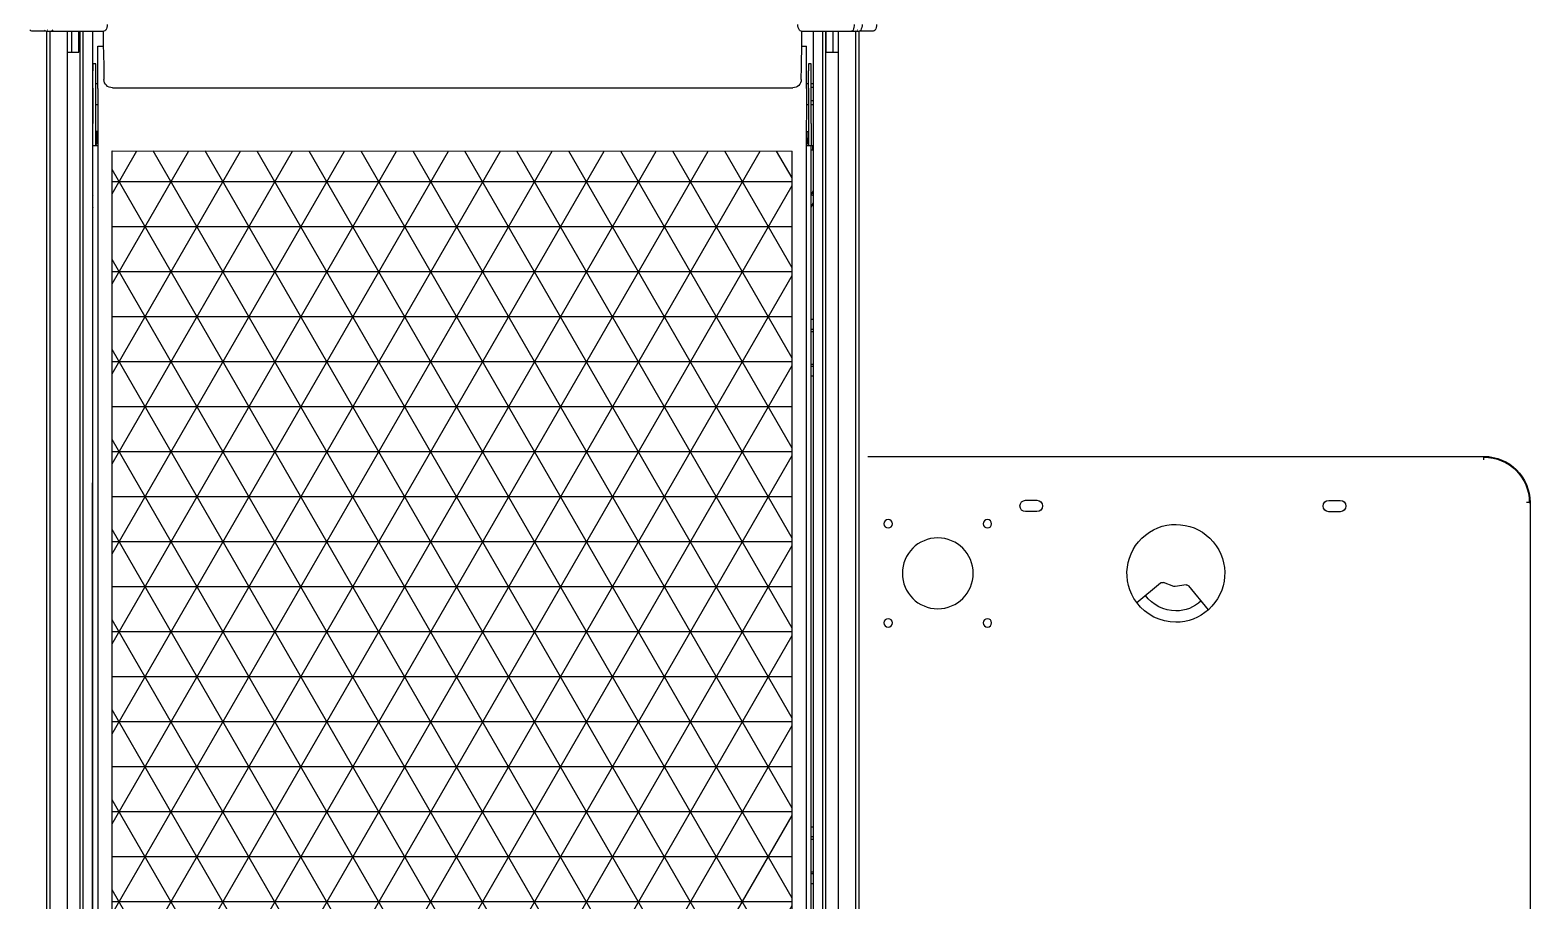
# Model space of a CAD drawing. Header units: millimetres. Extents: x 2698011 to 2856548, y 1019778 to 1210064.
# Drawn here: x 2780770 to 2781829, y 1123350 to 1123964 of the extents above; entities that cross this region are included whole.
import ezdxf

# ---------------------------------------------------------------- set-up
doc = ezdxf.new("R2010")
doc.units = ezdxf.units.MM
for name, color, linetype in [('00E18087', 9, 'Continuous'), ('Bloques borde', 9, 'Continuous'), ('Y_ CAJAS', 9, 'Continuous')]:
    doc.layers.add(name, color=color, linetype=linetype)

# ---------------------------------------------------------------- blocks, each defined once
blk = doc.blocks.new('SE42')
at = {"layer": '00E18087', "color": 7, "linetype": 'Continuous'}
for start, end in [(0, 53.1508), (318.167, 0)]:
    blk.add_arc((-635.5, -282.4), 34.5, start, end, dxfattribs=at)
blk = doc.blocks.new('SE43')
at = {"layer": '00E18087', "color": 7, "linetype": 'Continuous'}
for start, end in [(0, 53.9037), (317.414, 0)]:
    blk.add_arc((-635.5, -282.4), 26.5, start, end, dxfattribs=at)
blk = doc.blocks.new('CO ALURA_  2500 tras 1120 CE ESQ - Inc')
h = blk.add_hatch()
h.set_pattern_fill('NET3', color=256, scale=0.01)
h.set_pattern_definition([(0, (-248.992887, 105.614643), (0, 0.03175), []), (60, (-248.992887, 105.614643), (-0.0274963066, 0.015875), []), (120, (-248.992887, 105.614643), (-0.0274963066, -0.015875), [])])
h.paths.add_polyline_path([(0.4862, 1.1522), (0.0062, 1.1522), (0.0062, 0.0846), (0.4862, 0.0846)])
at = {"layer": 'Bloques borde', "linetype": 'Continuous'}
for p, q in [((-0.0398, 1.685), (-0.0398, 0)), ((-0.0398, 1.685), (-0.0398, 0)), ((-0.0375, 1.685), (-0.0375, 0)), ((-0.0375, 1.685), (-0.0375, 0)), ((-0.0253, 1.685), (-0.0253, 0)), ((-0.0253, 1.685), (-0.0253, 0)), ((-0.0163, 1.685), (-0.0163, 0)), ((-0.0163, 1.685), (-0.0163, 0)), ((-0.0143, 1.685), (-0.0143, 0)), ((-0.0143, 1.685), (-0.0143, 0)), ((-0.0075, 1.685), (-0.0075, 0)), ((-0.0075, 1.685), (-0.0075, 0)), ((0.501, 0), (0.501, 1.185)), ((0.501, 0), (0.501, 1.185)), ((0.5077, 0), (0.5077, 1.185)), ((0.5077, 0), (0.5077, 1.185)), ((0.5098, 0), (0.5098, 1.185)), ((0.5098, 0), (0.5098, 1.185)), ((0.5187, 0), (0.5187, 1.185)), ((0.5187, 0), (0.5187, 1.185)), ((0.531, 0), (0.531, 1.185)), ((0.531, 0), (0.531, 1.185)), ((0.5333, 0), (0.5333, 1.185)), ((0.5333, 0), (0.5333, 1.185)), ((0.0062, 1.1522), (0.0062, 0.0846)), ((0.4862, 1.1522), (0.4862, 0.0846)), ((-0.0038, 0.0846), (-0.0038, 1.1195)), ((-0.0038, 0.0846), (-0.0038, 1.1195)), ((0.4962, 0.0846), (0.4962, 1.1195)), ((0.4962, 0.0846), (0.4962, 1.1195)), ((1.007, 0.3325), (1.007, 0.8675)), ((1.007, 0.3325), (1.007, 0.8675)), ((1.007, 0.3325), (1.007, 0.8675)), ((1.007, 0.3325), (1.007, 0.8675)), ((1.007, 0.3325), (1.007, 0.8675)), ((1.007, 0.3325), (1.007, 0.8675)), ((-0.0073, 0.716), (-0.0073, 0.081)), ((-0.0073, 0.716), (-0.0073, 0.081)), ((0.4997, 0.716), (0.4997, 0.081)), ((0.4997, 0.716), (0.4997, 0.081)), ((-0.0075, 0.6005), (-0.0073, 0.6005)), ((-0.0075, 0.6005), (-0.0073, 0.6005)), ((-0.0075, 0.5935), (-0.0073, 0.5935)), ((-0.0075, 0.5935), (-0.0073, 0.5935)), ((0.501, 0.6015), (0.4997, 0.6015)), ((0.501, 0.6015), (0.4997, 0.6015)), ((0.501, 0.5945), (0.4997, 0.5945)), ((0.501, 0.5945), (0.4997, 0.5945)), ((0.4997, 0.593), (0.501, 0.593)), ((0.4997, 0.593), (0.501, 0.593)), ((-0.0073, 0.592), (-0.0075, 0.592)), ((-0.0073, 0.592), (-0.0075, 0.592)), ((-0.0073, 0.569), (-0.0075, 0.569)), ((-0.0073, 0.569), (-0.0075, 0.569)), ((-0.0075, 0.5675), (-0.0073, 0.5675)), ((-0.0075, 0.5675), (-0.0073, 0.5675)), ((0.4997, 0.57), (0.501, 0.57)), ((0.4997, 0.57), (0.501, 0.57)), ((0.501, 0.5685), (0.4997, 0.5685)), ((0.501, 0.5685), (0.4997, 0.5685)), ((0.501, 0.5615), (0.4997, 0.5615)), ((0.501, 0.5615), (0.4997, 0.5615)), ((-0.0075, 0.5605), (-0.0073, 0.5605)), ((-0.0075, 0.5605), (-0.0073, 0.5605)), ((0.7462, 0.3894), (0.7294, 0.4032)), ((0.7462, 0.3894), (0.7294, 0.4032)), ((0.7462, 0.3894), (0.7294, 0.4032)), ((0.78, 0.4082), (0.7662, 0.3913)), ((0.78, 0.4082), (0.7662, 0.3913)), ((0.78, 0.4082), (0.7662, 0.3913)), ((0.7555, 0.3918), (0.7482, 0.389)), ((0.7555, 0.3918), (0.7482, 0.389)), ((0.7555, 0.3918), (0.7482, 0.389)), ((0.7643, 0.3906), (0.7566, 0.3919)), ((0.7643, 0.3906), (0.7566, 0.3919)), ((0.7643, 0.3906), (0.7566, 0.3919)), ((0.659, 0.339), (0.651, 0.339)), ((0.659, 0.339), (0.651, 0.339)), ((0.659, 0.339), (0.651, 0.339)), ((0.873, 0.339), (0.865, 0.339)), ((0.873, 0.339), (0.865, 0.339)), ((0.873, 0.339), (0.865, 0.339)), ((0.651, 0.331), (0.659, 0.331)), ((0.651, 0.331), (0.659, 0.331)), ((0.651, 0.331), (0.659, 0.331)), ((0.865, 0.331), (0.873, 0.331)), ((0.865, 0.331), (0.873, 0.331)), ((0.865, 0.331), (0.873, 0.331)), ((1.0065, 0.3325), (1.0045, 0.3325)), ((1.0065, 0.3325), (1.0045, 0.3325)), ((1.0065, 0.3325), (1.0045, 0.3325)), ((1.0065, 0.3325), (1.0045, 0.3325)), ((1.0065, 0.3325), (1.0045, 0.3325)), ((1.0065, 0.3325), (1.0045, 0.3325)), ((1.0065, 0.3325), (1.007, 0.3325)), ((1.007, 0.3325), (1.0065, 0.3325)), ((1.0065, 0.3325), (1.007, 0.3325)), ((1.007, 0.3325), (1.0065, 0.3325)), ((1.0065, 0.3325), (1.007, 0.3325)), ((1.007, 0.3325), (1.0065, 0.3325)), ((1.0065, 0.3325), (1.007, 0.3325)), ((1.007, 0.3325), (1.0065, 0.3325)), ((1.0065, 0.3325), (1.007, 0.3325)), ((1.007, 0.3325), (1.0065, 0.3325)), ((1.0065, 0.3325), (1.007, 0.3325)), ((1.007, 0.3325), (1.0065, 0.3325)), ((0.5395, 0.3), (0.9745, 0.3)), ((0.5395, 0.3), (0.9745, 0.3)), ((0.5395, 0.3), (0.9745, 0.3)), ((0.5395, 0.3), (0.9745, 0.3)), ((0.5395, 0.3), (0.9745, 0.3)), ((0.5395, 0.3), (0.9745, 0.3)), ((0.9745, 0.3025), (0.9745, 0.3005)), ((0.9745, 0.3025), (0.9745, 0.3005)), ((0.9745, 0.3025), (0.9745, 0.3005)), ((0.9745, 0.3025), (0.9745, 0.3005)), ((0.9745, 0.3025), (0.9745, 0.3005)), ((0.9745, 0.3025), (0.9745, 0.3005)), ((0.9745, 0.3), (0.9745, 0.3005)), ((0.9745, 0.3), (0.9745, 0.3005)), ((0.9745, 0.3), (0.9745, 0.3005)), ((0.9745, 0.3), (0.9745, 0.3005)), ((0.9745, 0.3), (0.9745, 0.3005)), ((0.9745, 0.3), (0.9745, 0.3005)), ((0.9745, 0.3), (0.9745, 0.3005)), ((0.9745, 0.3), (0.9745, 0.3005)), ((0.9745, 0.3), (0.9745, 0.3005)), ((0.9745, 0.3), (0.9745, 0.3005)), ((0.9745, 0.3), (0.9745, 0.3005)), ((0.9745, 0.3), (0.9745, 0.3005)), ((-0.0075, 0.2425), (-0.0073, 0.2425)), ((-0.0075, 0.2425), (-0.0073, 0.2425)), ((-0.0075, 0.2355), (-0.0073, 0.2355)), ((-0.0075, 0.2355), (-0.0073, 0.2355)), ((-0.0073, 0.234), (-0.0075, 0.234)), ((-0.0073, 0.234), (-0.0075, 0.234)), ((0.501, 0.2435), (0.4997, 0.2435)), ((0.501, 0.2435), (0.4997, 0.2435)), ((0.501, 0.2365), (0.4997, 0.2365)), ((0.501, 0.2365), (0.4997, 0.2365)), ((0.4997, 0.235), (0.501, 0.235)), ((0.4997, 0.235), (0.501, 0.235)), ((0.4997, 0.212), (0.501, 0.212)), ((0.4997, 0.212), (0.501, 0.212)), ((-0.0073, 0.211), (-0.0075, 0.211)), ((-0.0073, 0.211), (-0.0075, 0.211)), ((-0.0075, 0.2095), (-0.0073, 0.2095)), ((-0.0075, 0.2095), (-0.0073, 0.2095)), ((-0.0075, 0.2025), (-0.0073, 0.2025)), ((-0.0075, 0.2025), (-0.0073, 0.2025)), ((0.501, 0.2105), (0.4997, 0.2105)), ((0.501, 0.2105), (0.4997, 0.2105)), ((0.501, 0.2035), (0.4997, 0.2035)), ((0.501, 0.2035), (0.4997, 0.2035)), ((-0.0075, 0.124), (-0.0073, 0.1246)), ((-0.0075, 0.124), (-0.0073, 0.1246)), ((0.4997, 0.1245), (0.501, 0.1211)), ((0.4997, 0.1245), (0.501, 0.1211)), ((-0.0075, 0.1156), (-0.0073, 0.1161)), ((-0.0075, 0.1156), (-0.0073, 0.1161)), ((0.4997, 0.1161), (0.4999, 0.1156)), ((0.4997, 0.1161), (0.4999, 0.1156)), ((0.4999, 0.1156), (0.501, 0.116)), ((0.4999, 0.1156), (0.501, 0.116)), ((0.4999, 0.1156), (0.501, 0.1127)), ((0.4999, 0.1156), (0.501, 0.1127)), ((-0.0073, 0.0839), (-0.0075, 0.0839)), ((-0.0073, 0.0839), (-0.0075, 0.0839)), ((-0.0073, 0.0809), (-0.0075, 0.0809)), ((-0.0073, 0.0809), (-0.0075, 0.0809)), ((-0.0043, 0.081), (-0.0073, 0.081)), ((-0.0073, 0.081), (-0.0073, 0.0653)), ((-0.0043, 0.081), (-0.0073, 0.081)), ((-0.0073, 0.081), (-0.0073, 0.0653)), ((-0.0053, 0.081), (-0.0053, 0.0653)), ((-0.0053, 0.081), (-0.0053, 0.0653)), ((-0.0049, 0.0709), (-0.0048, 0.0794)), ((-0.0049, 0.0709), (-0.0048, 0.0794)), ((-0.0038, 0.081), (-0.0043, 0.081)), ((-0.0038, 0.081), (-0.0043, 0.081)), ((-0.0038, 0.0405), (-0.0038, 0.0846)), ((-0.0038, 0.0405), (-0.0038, 0.0846)), ((0.0062, 0.0846), (0.4862, 0.0846)), ((0.4962, 0.0405), (0.4962, 0.0846)), ((0.4962, 0.0405), (0.4962, 0.0846)), ((0.4967, 0.081), (0.4962, 0.081)), ((0.4967, 0.081), (0.4962, 0.081)), ((0.4997, 0.081), (0.4967, 0.081)), ((0.4997, 0.081), (0.4967, 0.081)), ((0.4973, 0.0793), (0.4974, 0.0708)), ((0.4973, 0.0793), (0.4974, 0.0708)), ((0.4977, 0.0653), (0.4977, 0.081)), ((0.4977, 0.0653), (0.4977, 0.081)), ((0.5007, 0.0839), (0.4997, 0.0839)), ((0.5007, 0.0839), (0.4997, 0.0839)), ((0.4997, 0.0653), (0.4997, 0.081)), ((0.4997, 0.0653), (0.4997, 0.081)), ((0.5007, 0.0809), (0.4997, 0.0809)), ((0.5007, 0.0809), (0.4997, 0.0809)), ((0.501, 0.0839), (0.5007, 0.0839)), ((0.5007, 0.0839), (0.5007, 0.0809)), ((0.501, 0.0839), (0.5007, 0.0839)), ((0.5007, 0.0839), (0.5007, 0.0809)), ((0.501, 0.0809), (0.5007, 0.0809)), ((0.501, 0.0809), (0.5007, 0.0809)), ((-0.0073, 0.0403), (-0.0073, 0.0653)), ((-0.0073, 0.0403), (-0.0073, 0.0653)), ((-0.0053, 0.0653), (-0.0053, 0.0403)), ((-0.0053, 0.0653), (-0.0053, 0.0403)), ((-0.0038, 0.0709), (-0.0049, 0.0709)), ((-0.0038, 0.0709), (-0.0049, 0.0709)), ((0.4962, 0.0708), (0.4974, 0.0708)), ((0.4962, 0.0708), (0.4974, 0.0708)), ((0.4977, 0.0403), (0.4977, 0.0653)), ((0.4977, 0.0403), (0.4977, 0.0653)), ((0.4997, 0.0653), (0.4997, 0.0403)), ((0.4997, 0.0653), (0.4997, 0.0403)), ((-0.0073, 0.052), (-0.0075, 0.052)), ((-0.0073, 0.052), (-0.0075, 0.052)), ((-0.0073, 0.0491), (-0.0075, 0.0491)), ((-0.0073, 0.0491), (-0.0075, 0.0491)), ((-0.0038, 0.052), (-0.0053, 0.052)), ((-0.0038, 0.052), (-0.0053, 0.052)), ((0.4977, 0.052), (0.4962, 0.052)), ((0.4977, 0.052), (0.4962, 0.052)), ((0.501, 0.052), (0.4997, 0.052)), ((0.501, 0.052), (0.4997, 0.052)), ((0.501, 0.0491), (0.4997, 0.0491)), ((0.501, 0.0491), (0.4997, 0.0491)), ((-0.0073, 0.0398), (-0.0075, 0.0398)), ((-0.0073, 0.0398), (-0.0075, 0.0398)), ((-0.0075, 0.037), (-0.0073, 0.037)), ((-0.0075, 0.037), (-0.0073, 0.037)), ((-0.0073, 0.0403), (-0.0073, 0.028)), ((-0.0073, 0.0403), (-0.0073, 0.028)), ((-0.0053, 0.0403), (-0.0053, 0.028)), ((-0.0053, 0.0403), (-0.0053, 0.028)), ((-0.0053, 0.037), (-0.0038, 0.037)), ((-0.0053, 0.037), (-0.0038, 0.037)), ((-0.0038, 0.0405), (-0.0038, 0.0107)), ((-0.0038, 0.0405), (-0.0038, 0.0107)), ((0.0003, 0.0253), (0.0004, 0.0341)), ((0.0003, 0.0253), (0.0004, 0.0341)), ((0.0064, 0.04), (0.4866, 0.04)), ((0.0064, 0.04), (0.4866, 0.04)), ((0.4926, 0.0341), (0.4927, 0.0253)), ((0.4926, 0.0341), (0.4927, 0.0253)), ((0.4962, 0.0405), (0.4962, 0.0107)), ((0.4962, 0.0405), (0.4962, 0.0107)), ((0.4962, 0.037), (0.4977, 0.037)), ((0.4962, 0.037), (0.4977, 0.037)), ((0.4977, 0.0403), (0.4977, 0.028)), ((0.4977, 0.0403), (0.4977, 0.028)), ((0.4997, 0.0403), (0.4997, 0.028)), ((0.4997, 0.0403), (0.4997, 0.028)), ((0.501, 0.0398), (0.4997, 0.0398)), ((0.501, 0.0398), (0.4997, 0.0398)), ((0.4997, 0.037), (0.501, 0.037)), ((0.4997, 0.037), (0.501, 0.037)), ((-0.0073, 0.023), (-0.0073, 0.028)), ((-0.0073, 0.023), (-0.0073, 0.028)), ((-0.0053, 0.023), (-0.0073, 0.023)), ((-0.0053, 0.023), (-0.0073, 0.023)), ((-0.0053, 0.028), (-0.0053, 0.023)), ((-0.0053, 0.028), (-0.0053, 0.023)), ((0, 0.0093), (0.0003, 0.0244)), ((0, 0.0093), (0.0003, 0.0244)), ((0.0003, 0.0244), (0.0003, 0.0253)), ((0.0003, 0.0244), (0.0003, 0.0253)), ((0.4927, 0.0253), (0.4927, 0.0244)), ((0.4927, 0.0253), (0.4927, 0.0244)), ((0.4927, 0.0244), (0.493, 0.0093)), ((0.4927, 0.0244), (0.493, 0.0093)), ((0.4977, 0.023), (0.4977, 0.028)), ((0.4977, 0.023), (0.4977, 0.028)), ((0.4997, 0.023), (0.4977, 0.023)), ((0.4997, 0.023), (0.4977, 0.023)), ((0.4997, 0.028), (0.4997, 0.023)), ((0.4997, 0.028), (0.4997, 0.023)), ((-0.0253, 0.015), (-0.0221, 0.015)), ((-0.0253, 0.015), (-0.0221, 0.015)), ((-0.0221, 0.015), (-0.0221, 0)), ((-0.0221, 0.015), (-0.0173, 0.015)), ((-0.0221, 0.015), (-0.0221, 0)), ((-0.0221, 0.015), (-0.0173, 0.015)), ((-0.0173, 0.015), (-0.0173, 0)), ((-0.0173, 0.015), (-0.0173, 0)), ((-0.0038, 0.0107), (0, 0.0107)), ((-0.0038, 0.0107), (0, 0.0107)), ((0.493, 0.0107), (0.4962, 0.0107)), ((0.493, 0.0107), (0.4962, 0.0107)), ((0.5151, 0.015), (0.5103, 0.015)), ((0.5103, 0.015), (0.5103, 0)), ((0.5151, 0.015), (0.5103, 0.015)), ((0.5103, 0.015), (0.5103, 0)), ((0.5187, 0.015), (0.5151, 0.015)), ((0.5151, 0.015), (0.5151, 0)), ((0.5187, 0.015), (0.5151, 0.015)), ((0.5151, 0.015), (0.5151, 0)), ((-0.0404, 0), (-0.0505, 0)), ((-0.0404, 0), (-0.0505, 0)), ((-0.0404, 0), (-0.0383, 0)), ((-0.0404, 0), (-0.0383, 0)), ((-0.0381, 0), (-0.0383, 0)), ((-0.0381, 0), (-0.0383, 0)), ((-0.0381, 0), (-0.0351, 0)), ((-0.0381, 0), (-0.0351, 0)), ((-0.0351, 0), (-0.0066, 0)), ((-0.0351, 0), (-0.0066, 0)), ((-0.0066, 0), (0.0004, 0)), ((-0.0066, 0), (0.0004, 0)), ((0, 0.0029), (0, 0.0093)), ((0, 0.0029), (0, 0.0093)), ((0, 0), (0, 0.0029)), ((0, 0), (0, 0.0029)), ((0.4926, 0), (0.4996, 0)), ((0.4926, 0), (0.4996, 0)), ((0.493, 0.0093), (0.493, 0.0029)), ((0.493, 0.0093), (0.493, 0.0029)), ((0.493, 0.0029), (0.493, 0)), ((0.493, 0.0029), (0.493, 0)), ((0.4996, 0), (0.528, 0)), ((0.4996, 0), (0.528, 0)), ((0.528, 0), (0.5311, 0)), ((0.528, 0), (0.5311, 0)), ((0.5313, 0), (0.5311, 0)), ((0.5313, 0), (0.5311, 0)), ((0.5313, 0), (0.5334, 0)), ((0.5313, 0), (0.5334, 0)), ((0.5434, 0), (0.5334, 0)), ((0.5434, 0), (0.5334, 0)), ((-0.0517, -0.0007), (-0.0517, -0.0007)), ((-0.0517, -0.0007), (-0.0517, -0.0007)), ((-0.0416, -0.0007), (-0.0416, -0.0007)), ((-0.0416, -0.0007), (-0.0416, -0.0007)), ((-0.0362, -0.0007), (-0.0362, -0.0007)), ((-0.0362, -0.0007), (-0.0362, -0.0007)), ((0.0017, -0.0007), (0.0017, -0.0007)), ((0.0017, -0.0007), (0.0017, -0.0007)), ((0.4913, -0.0007), (0.4913, -0.0007)), ((0.4913, -0.0007), (0.4913, -0.0007)), ((0.5292, -0.0007), (0.5292, -0.0007)), ((0.5292, -0.0007), (0.5292, -0.0007)), ((0.5346, -0.0007), (0.5346, -0.0007)), ((0.5346, -0.0007), (0.5346, -0.0007)), ((0.5447, -0.0007), (0.5447, -0.0007)), ((0.5447, -0.0007), (0.5447, -0.0007))]:
    blk.add_line(p, q, dxfattribs=at)
for points in [[(-0.0391, -0.0007, 0), (-0.0391, -0.0007, 0), (-0.0391, -0.0007, 0), (-0.0391, -0.0007, 0), (-0.0391, -0.0007, 0), (-0.0391, -0.0007, 0), (-0.0391, -0.0007, 0), (-0.0392, -0.0007, 0), (-0.0392, -0.0007, 0), (-0.0392, -0.0007, 0), (-0.0392, -0.0007, 0), (-0.0392, -0.0007, 0), (-0.0392, -0.0007, 0), (-0.0392, -0.0007, 0), (-0.0392, -0.0007, 0), (-0.0392, -0.0007, 0), (-0.0392, -0.0007, 0), (-0.0392, -0.0007, 0), (-0.0392, -0.0007, 0), (-0.0392, -0.0007, 0), (-0.0392, -0.0007, 0), (-0.0392, -0.0007, 0), (-0.0392, -0.0007, 0), (-0.0392, -0.0007, 0), (-0.0392, -0.0007, 0), (-0.0392, -0.0007, 0), (-0.0392, -0.0007, 0), (-0.0392, -0.0007, 0), (-0.0392, -0.0007, 0), (-0.0392, -0.0007, 0), (-0.0392, -0.0007, 0), (-0.0392, -0.0007, 0), (-0.0392, -0.0007, 0), (-0.0392, -0.0007, 0), (-0.0392, -0.0007, 0), (-0.0392, -0.0007, 0), (-0.0393, -0.0007, 0), (-0.0393, -0.0007, 0), (-0.0393, -0.0007, 0), (-0.0393, -0.0007, 0), (-0.0393, -0.0007, 0), (-0.0393, -0.0007, 0), (-0.0393, -0.0007, 0), (-0.0393, -0.0007, 0), (-0.0393, -0.0007, 0), (-0.0393, -0.0007, 0), (-0.0393, -0.0007, 0), (-0.0393, -0.0007, 0), (-0.0393, -0.0007, 0), (-0.0393, -0.0007, 0), (-0.0393, -0.0007, 0), (-0.0393, -0.0007, 0), (-0.0393, -0.0007, 0), (-0.0393, -0.0007, 0), (-0.0393, -0.0007, 0), (-0.0393, -0.0007, 0), (-0.0393, -0.0007, 0), (-0.0393, -0.0007, 0), (-0.0393, -0.0007, 0), (-0.0393, -0.0007, 0), (-0.0393, -0.0007, 0), (-0.0393, -0.0007, 0), (-0.0393, -0.0007, 0), (-0.0393, -0.0007, 0), (-0.0393, -0.0007, 0), (-0.0393, -0.0007, 0), (-0.0393, -0.0007, 0), (-0.0394, -0.0007, 0), (-0.0394, -0.0007, 0), (-0.0394, -0.0007, 0), (-0.0394, -0.0007, 0), (-0.0394, -0.0007, 0), (-0.0394, -0.0007, 0), (-0.0394, -0.0007, 0), (-0.0394, -0.0007, 0), (-0.0394, -0.0007, 0), (-0.0394, -0.0007, 0), (-0.0394, -0.0007, 0), (-0.0394, -0.0007, 0), (-0.0394, -0.0007, 0), (-0.0394, -0.0007, 0), (-0.0394, -0.0007, 0), (-0.0394, -0.0007, 0), (-0.0394, -0.0007, 0), (-0.0394, -0.0007, 0), (-0.0394, -0.0007, 0), (-0.0394, -0.0007, 0), (-0.0394, -0.0007, 0), (-0.0394, -0.0007, 0), (-0.0394, -0.0007, 0), (-0.0394, -0.0007, 0), (-0.0394, -0.0007, 0), (-0.0394, -0.0007, 0), (-0.0394, -0.0007, 0), (-0.0394, -0.0007, 0), (-0.0394, -0.0007, 0), (-0.0394, -0.0007, 0), (-0.0394, -0.0007, 0), (-0.0394, -0.0007, 0), (-0.0394, -0.0007, 0), (-0.0394, -0.0007, 0), (-0.0394, -0.0007, 0), (-0.0394, -0.0007, 0), (-0.0395, -0.0007, 0), (-0.0395, -0.0007, 0), (-0.0395, -0.0007, 0), (-0.0395, -0.0007, 0), (-0.0395, -0.0007, 0), (-0.0395, -0.0007, 0), (-0.0395, -0.0007, 0), (-0.0395, -0.0007, 0), (-0.0395, -0.0007, 0), (-0.0395, -0.0007, 0), (-0.0395, -0.0007, 0), (-0.0395, -0.0007, 0), (-0.0395, -0.0007, 0), (-0.0395, -0.0007, 0), (-0.0395, -0.0007, 0), (-0.0395, -0.0007, 0), (-0.0395, -0.0007, 0), (-0.0395, -0.0007, 0), (-0.0395, -0.0007, 0), (-0.0395, -0.0007, 0), (-0.0395, -0.0007, 0), (-0.0395, -0.0007, 0), (-0.0395, -0.0007, 0), (-0.0395, -0.0007, 0), (-0.0395, -0.0007, 0), (-0.0395, -0.0007, 0)], [(-0.0391, -0.0007, 0), (-0.0391, -0.0007, 0), (-0.0391, -0.0007, 0), (-0.0391, -0.0007, 0), (-0.0391, -0.0007, 0), (-0.0391, -0.0007, 0), (-0.0391, -0.0007, 0), (-0.0391, -0.0007, 0), (-0.0392, -0.0007, 0), (-0.0392, -0.0007, 0), (-0.0392, -0.0007, 0), (-0.0392, -0.0007, 0), (-0.0392, -0.0007, 0), (-0.0392, -0.0007, 0), (-0.0392, -0.0007, 0), (-0.0392, -0.0007, 0), (-0.0392, -0.0007, 0), (-0.0392, -0.0007, 0), (-0.0392, -0.0007, 0), (-0.0392, -0.0007, 0), (-0.0392, -0.0007, 0), (-0.0392, -0.0007, 0), (-0.0392, -0.0007, 0), (-0.0392, -0.0007, 0), (-0.0392, -0.0007, 0), (-0.0392, -0.0007, 0), (-0.0392, -0.0007, 0), (-0.0392, -0.0007, 0), (-0.0392, -0.0007, 0), (-0.0392, -0.0007, 0), (-0.0392, -0.0007, 0), (-0.0392, -0.0007, 0), (-0.0392, -0.0007, 0), (-0.0392, -0.0007, 0), (-0.0392, -0.0007, 0), (-0.0392, -0.0007, 0), (-0.0392, -0.0007, 0), (-0.0393, -0.0007, 0), (-0.0393, -0.0007, 0), (-0.0393, -0.0007, 0), (-0.0393, -0.0007, 0), (-0.0393, -0.0007, 0), (-0.0393, -0.0007, 0), (-0.0393, -0.0007, 0), (-0.0393, -0.0007, 0), (-0.0393, -0.0007, 0), (-0.0393, -0.0007, 0), (-0.0393, -0.0007, 0), (-0.0393, -0.0007, 0), (-0.0393, -0.0007, 0), (-0.0393, -0.0007, 0), (-0.0393, -0.0007, 0), (-0.0393, -0.0007, 0), (-0.0393, -0.0007, 0), (-0.0393, -0.0007, 0), (-0.0393, -0.0007, 0), (-0.0393, -0.0007, 0), (-0.0393, -0.0007, 0), (-0.0393, -0.0007, 0), (-0.0393, -0.0007, 0), (-0.0393, -0.0007, 0), (-0.0393, -0.0007, 0), (-0.0393, -0.0007, 0), (-0.0393, -0.0007, 0), (-0.0393, -0.0007, 0), (-0.0393, -0.0007, 0), (-0.0393, -0.0007, 0), (-0.0393, -0.0007, 0), (-0.0394, -0.0007, 0), (-0.0394, -0.0007, 0), (-0.0394, -0.0007, 0), (-0.0394, -0.0007, 0), (-0.0394, -0.0007, 0), (-0.0394, -0.0007, 0), (-0.0394, -0.0007, 0), (-0.0394, -0.0007, 0), (-0.0394, -0.0007, 0), (-0.0394, -0.0007, 0), (-0.0394, -0.0007, 0), (-0.0394, -0.0007, 0), (-0.0394, -0.0007, 0), (-0.0394, -0.0007, 0), (-0.0394, -0.0007, 0), (-0.0394, -0.0007, 0), (-0.0394, -0.0007, 0), (-0.0394, -0.0007, 0), (-0.0394, -0.0007, 0), (-0.0394, -0.0007, 0), (-0.0394, -0.0007, 0), (-0.0394, -0.0007, 0), (-0.0394, -0.0007, 0), (-0.0394, -0.0007, 0), (-0.0394, -0.0007, 0), (-0.0394, -0.0007, 0), (-0.0394, -0.0007, 0), (-0.0394, -0.0007, 0), (-0.0394, -0.0007, 0), (-0.0394, -0.0007, 0), (-0.0394, -0.0007, 0), (-0.0394, -0.0007, 0), (-0.0394, -0.0007, 0), (-0.0394, -0.0007, 0), (-0.0394, -0.0007, 0), (-0.0394, -0.0007, 0), (-0.0395, -0.0007, 0), (-0.0395, -0.0007, 0), (-0.0395, -0.0007, 0), (-0.0395, -0.0007, 0), (-0.0395, -0.0007, 0), (-0.0395, -0.0007, 0), (-0.0395, -0.0007, 0), (-0.0395, -0.0007, 0), (-0.0395, -0.0007, 0), (-0.0395, -0.0007, 0), (-0.0395, -0.0007, 0), (-0.0395, -0.0007, 0), (-0.0395, -0.0007, 0), (-0.0395, -0.0007, 0), (-0.0395, -0.0007, 0), (-0.0395, -0.0007, 0), (-0.0395, -0.0007, 0), (-0.0395, -0.0007, 0), (-0.0395, -0.0007, 0), (-0.0395, -0.0007, 0), (-0.0395, -0.0007, 0), (-0.0395, -0.0007, 0), (-0.0395, -0.0007, 0), (-0.0395, -0.0007, 0), (-0.0395, -0.0007, 0)], [(-0.0391, -0.0007, 0), (-0.0391, -0.0007, 0), (-0.0391, -0.0007, 0), (-0.0391, -0.0007, 0), (-0.0391, -0.0007, 0), (-0.0391, -0.0007, 0), (-0.0391, -0.0007, 0), (-0.0392, -0.0007, 0), (-0.0392, -0.0007, 0), (-0.0392, -0.0007, 0), (-0.0392, -0.0007, 0), (-0.0392, -0.0007, 0), (-0.0392, -0.0007, 0), (-0.0392, -0.0007, 0), (-0.0392, -0.0007, 0), (-0.0392, -0.0007, 0), (-0.0392, -0.0007, 0), (-0.0392, -0.0007, 0), (-0.0392, -0.0007, 0), (-0.0392, -0.0007, 0), (-0.0392, -0.0007, 0), (-0.0392, -0.0007, 0), (-0.0392, -0.0007, 0), (-0.0392, -0.0007, 0), (-0.0392, -0.0007, 0), (-0.0392, -0.0007, 0), (-0.0392, -0.0007, 0), (-0.0392, -0.0007, 0), (-0.0392, -0.0007, 0), (-0.0392, -0.0007, 0), (-0.0392, -0.0007, 0), (-0.0392, -0.0007, 0), (-0.0392, -0.0007, 0), (-0.0392, -0.0007, 0), (-0.0392, -0.0007, 0), (-0.0392, -0.0007, 0), (-0.0393, -0.0007, 0), (-0.0393, -0.0007, 0), (-0.0393, -0.0007, 0), (-0.0393, -0.0007, 0), (-0.0393, -0.0007, 0), (-0.0393, -0.0007, 0), (-0.0393, -0.0007, 0), (-0.0393, -0.0007, 0), (-0.0393, -0.0007, 0), (-0.0393, -0.0007, 0), (-0.0393, -0.0007, 0), (-0.0393, -0.0007, 0), (-0.0393, -0.0007, 0), (-0.0393, -0.0007, 0), (-0.0393, -0.0007, 0), (-0.0393, -0.0007, 0), (-0.0393, -0.0007, 0), (-0.0393, -0.0007, 0), (-0.0393, -0.0007, 0), (-0.0393, -0.0007, 0), (-0.0393, -0.0007, 0), (-0.0393, -0.0007, 0), (-0.0393, -0.0007, 0), (-0.0393, -0.0007, 0), (-0.0393, -0.0007, 0), (-0.0393, -0.0007, 0), (-0.0393, -0.0007, 0), (-0.0393, -0.0007, 0), (-0.0393, -0.0007, 0), (-0.0393, -0.0007, 0), (-0.0393, -0.0007, 0), (-0.0394, -0.0007, 0), (-0.0394, -0.0007, 0), (-0.0394, -0.0007, 0), (-0.0394, -0.0007, 0), (-0.0394, -0.0007, 0), (-0.0394, -0.0007, 0), (-0.0394, -0.0007, 0), (-0.0394, -0.0007, 0), (-0.0394, -0.0007, 0), (-0.0394, -0.0007, 0), (-0.0394, -0.0007, 0), (-0.0394, -0.0007, 0), (-0.0394, -0.0007, 0), (-0.0394, -0.0007, 0), (-0.0394, -0.0007, 0), (-0.0394, -0.0007, 0), (-0.0394, -0.0007, 0), (-0.0394, -0.0007, 0), (-0.0394, -0.0007, 0), (-0.0394, -0.0007, 0), (-0.0394, -0.0007, 0), (-0.0394, -0.0007, 0), (-0.0394, -0.0007, 0), (-0.0394, -0.0007, 0), (-0.0394, -0.0007, 0), (-0.0394, -0.0007, 0), (-0.0394, -0.0007, 0), (-0.0394, -0.0007, 0), (-0.0394, -0.0007, 0), (-0.0394, -0.0007, 0), (-0.0394, -0.0007, 0), (-0.0394, -0.0007, 0), (-0.0394, -0.0007, 0), (-0.0394, -0.0007, 0), (-0.0394, -0.0007, 0), (-0.0394, -0.0007, 0), (-0.0395, -0.0007, 0), (-0.0395, -0.0007, 0), (-0.0395, -0.0007, 0), (-0.0395, -0.0007, 0), (-0.0395, -0.0007, 0), (-0.0395, -0.0007, 0), (-0.0395, -0.0007, 0), (-0.0395, -0.0007, 0), (-0.0395, -0.0007, 0), (-0.0395, -0.0007, 0), (-0.0395, -0.0007, 0), (-0.0395, -0.0007, 0), (-0.0395, -0.0007, 0), (-0.0395, -0.0007, 0), (-0.0395, -0.0007, 0), (-0.0395, -0.0007, 0), (-0.0395, -0.0007, 0), (-0.0395, -0.0007, 0), (-0.0395, -0.0007, 0), (-0.0395, -0.0007, 0), (-0.0395, -0.0007, 0), (-0.0395, -0.0007, 0), (-0.0395, -0.0007, 0), (-0.0395, -0.0007, 0), (-0.0395, -0.0007, 0), (-0.0395, -0.0007, 0)], [(-0.0391, -0.0007, 0), (-0.0391, -0.0007, 0), (-0.0391, -0.0007, 0), (-0.0391, -0.0007, 0), (-0.0391, -0.0007, 0), (-0.0391, -0.0007, 0), (-0.0391, -0.0007, 0), (-0.0391, -0.0007, 0), (-0.0392, -0.0007, 0), (-0.0392, -0.0007, 0), (-0.0392, -0.0007, 0), (-0.0392, -0.0007, 0), (-0.0392, -0.0007, 0), (-0.0392, -0.0007, 0), (-0.0392, -0.0007, 0), (-0.0392, -0.0007, 0), (-0.0392, -0.0007, 0), (-0.0392, -0.0007, 0), (-0.0392, -0.0007, 0), (-0.0392, -0.0007, 0), (-0.0392, -0.0007, 0), (-0.0392, -0.0007, 0), (-0.0392, -0.0007, 0), (-0.0392, -0.0007, 0), (-0.0392, -0.0007, 0), (-0.0392, -0.0007, 0), (-0.0392, -0.0007, 0), (-0.0392, -0.0007, 0), (-0.0392, -0.0007, 0), (-0.0392, -0.0007, 0), (-0.0392, -0.0007, 0), (-0.0392, -0.0007, 0), (-0.0392, -0.0007, 0), (-0.0392, -0.0007, 0), (-0.0392, -0.0007, 0), (-0.0392, -0.0007, 0), (-0.0392, -0.0007, 0), (-0.0393, -0.0007, 0), (-0.0393, -0.0007, 0), (-0.0393, -0.0007, 0), (-0.0393, -0.0007, 0), (-0.0393, -0.0007, 0), (-0.0393, -0.0007, 0), (-0.0393, -0.0007, 0), (-0.0393, -0.0007, 0), (-0.0393, -0.0007, 0), (-0.0393, -0.0007, 0), (-0.0393, -0.0007, 0), (-0.0393, -0.0007, 0), (-0.0393, -0.0007, 0), (-0.0393, -0.0007, 0), (-0.0393, -0.0007, 0), (-0.0393, -0.0007, 0), (-0.0393, -0.0007, 0), (-0.0393, -0.0007, 0), (-0.0393, -0.0007, 0), (-0.0393, -0.0007, 0), (-0.0393, -0.0007, 0), (-0.0393, -0.0007, 0), (-0.0393, -0.0007, 0), (-0.0393, -0.0007, 0), (-0.0393, -0.0007, 0), (-0.0393, -0.0007, 0), (-0.0393, -0.0007, 0), (-0.0393, -0.0007, 0), (-0.0393, -0.0007, 0), (-0.0393, -0.0007, 0), (-0.0393, -0.0007, 0), (-0.0394, -0.0007, 0), (-0.0394, -0.0007, 0), (-0.0394, -0.0007, 0), (-0.0394, -0.0007, 0), (-0.0394, -0.0007, 0), (-0.0394, -0.0007, 0), (-0.0394, -0.0007, 0), (-0.0394, -0.0007, 0), (-0.0394, -0.0007, 0), (-0.0394, -0.0007, 0), (-0.0394, -0.0007, 0), (-0.0394, -0.0007, 0), (-0.0394, -0.0007, 0), (-0.0394, -0.0007, 0), (-0.0394, -0.0007, 0), (-0.0394, -0.0007, 0), (-0.0394, -0.0007, 0), (-0.0394, -0.0007, 0), (-0.0394, -0.0007, 0), (-0.0394, -0.0007, 0), (-0.0394, -0.0007, 0), (-0.0394, -0.0007, 0), (-0.0394, -0.0007, 0), (-0.0394, -0.0007, 0), (-0.0394, -0.0007, 0), (-0.0394, -0.0007, 0), (-0.0394, -0.0007, 0), (-0.0394, -0.0007, 0), (-0.0394, -0.0007, 0), (-0.0394, -0.0007, 0), (-0.0394, -0.0007, 0), (-0.0394, -0.0007, 0), (-0.0394, -0.0007, 0), (-0.0394, -0.0007, 0), (-0.0394, -0.0007, 0), (-0.0394, -0.0007, 0), (-0.0395, -0.0007, 0), (-0.0395, -0.0007, 0), (-0.0395, -0.0007, 0), (-0.0395, -0.0007, 0), (-0.0395, -0.0007, 0), (-0.0395, -0.0007, 0), (-0.0395, -0.0007, 0), (-0.0395, -0.0007, 0), (-0.0395, -0.0007, 0), (-0.0395, -0.0007, 0), (-0.0395, -0.0007, 0), (-0.0395, -0.0007, 0), (-0.0395, -0.0007, 0), (-0.0395, -0.0007, 0), (-0.0395, -0.0007, 0), (-0.0395, -0.0007, 0), (-0.0395, -0.0007, 0), (-0.0395, -0.0007, 0), (-0.0395, -0.0007, 0), (-0.0395, -0.0007, 0), (-0.0395, -0.0007, 0), (-0.0395, -0.0007, 0), (-0.0395, -0.0007, 0), (-0.0395, -0.0007, 0), (-0.0395, -0.0007, 0)], [(0.5326, -0.0007, 0), (0.5326, -0.0007, 0), (0.5326, -0.0007, 0), (0.5326, -0.0007, 0), (0.5325, -0.0007, 0), (0.5325, -0.0007, 0), (0.5325, -0.0007, 0), (0.5325, -0.0007, 0), (0.5325, -0.0007, 0), (0.5325, -0.0007, 0), (0.5325, -0.0007, 0), (0.5325, -0.0007, 0), (0.5325, -0.0007, 0), (0.5325, -0.0007, 0), (0.5325, -0.0007, 0), (0.5325, -0.0007, 0), (0.5325, -0.0007, 0), (0.5325, -0.0007, 0), (0.5325, -0.0007, 0), (0.5325, -0.0007, 0), (0.5325, -0.0007, 0), (0.5325, -0.0007, 0), (0.5325, -0.0007, 0), (0.5325, -0.0007, 0), (0.5325, -0.0007, 0), (0.5325, -0.0007, 0), (0.5325, -0.0007, 0), (0.5325, -0.0007, 0), (0.5325, -0.0007, 0), (0.5325, -0.0007, 0), (0.5325, -0.0007, 0), (0.5325, -0.0007, 0), (0.5325, -0.0007, 0), (0.5325, -0.0007, 0), (0.5325, -0.0007, 0), (0.5325, -0.0007, 0), (0.5325, -0.0007, 0), (0.5325, -0.0007, 0), (0.5325, -0.0007, 0), (0.5325, -0.0007, 0), (0.5325, -0.0007, 0), (0.5325, -0.0007, 0), (0.5325, -0.0007, 0), (0.5325, -0.0007, 0), (0.5324, -0.0007, 0), (0.5324, -0.0007, 0), (0.5324, -0.0007, 0), (0.5324, -0.0007, 0), (0.5324, -0.0007, 0), (0.5324, -0.0007, 0), (0.5324, -0.0007, 0), (0.5324, -0.0007, 0), (0.5324, -0.0007, 0), (0.5324, -0.0007, 0), (0.5324, -0.0007, 0), (0.5324, -0.0007, 0), (0.5324, -0.0007, 0), (0.5324, -0.0007, 0), (0.5324, -0.0007, 0), (0.5324, -0.0007, 0), (0.5324, -0.0007, 0), (0.5324, -0.0007, 0), (0.5324, -0.0007, 0), (0.5324, -0.0007, 0), (0.5324, -0.0007, 0), (0.5324, -0.0007, 0), (0.5324, -0.0007, 0), (0.5324, -0.0007, 0), (0.5324, -0.0007, 0), (0.5324, -0.0007, 0), (0.5324, -0.0007, 0), (0.5324, -0.0007, 0), (0.5324, -0.0007, 0), (0.5324, -0.0007, 0), (0.5324, -0.0007, 0), (0.5324, -0.0007, 0), (0.5324, -0.0007, 0), (0.5323, -0.0007, 0), (0.5323, -0.0007, 0), (0.5323, -0.0007, 0), (0.5323, -0.0007, 0), (0.5323, -0.0007, 0), (0.5323, -0.0007, 0), (0.5323, -0.0007, 0), (0.5323, -0.0007, 0), (0.5323, -0.0007, 0), (0.5323, -0.0007, 0), (0.5323, -0.0007, 0), (0.5323, -0.0007, 0), (0.5323, -0.0007, 0), (0.5323, -0.0007, 0), (0.5323, -0.0007, 0), (0.5323, -0.0007, 0), (0.5323, -0.0007, 0), (0.5323, -0.0007, 0), (0.5323, -0.0007, 0), (0.5323, -0.0007, 0), (0.5323, -0.0007, 0), (0.5323, -0.0007, 0), (0.5323, -0.0007, 0), (0.5323, -0.0007, 0), (0.5323, -0.0007, 0), (0.5323, -0.0007, 0), (0.5323, -0.0007, 0), (0.5323, -0.0007, 0), (0.5323, -0.0007, 0), (0.5323, -0.0007, 0), (0.5322, -0.0007, 0), (0.5322, -0.0007, 0), (0.5322, -0.0007, 0), (0.5322, -0.0007, 0), (0.5322, -0.0007, 0), (0.5322, -0.0007, 0), (0.5322, -0.0007, 0), (0.5322, -0.0007, 0), (0.5322, -0.0007, 0), (0.5322, -0.0007, 0), (0.5322, -0.0007, 0), (0.5322, -0.0007, 0), (0.5322, -0.0007, 0), (0.5322, -0.0007, 0), (0.5322, -0.0007, 0), (0.5322, -0.0007, 0), (0.5322, -0.0007, 0), (0.5322, -0.0007, 0), (0.5322, -0.0007, 0), (0.5322, -0.0007, 0), (0.5322, -0.0007, 0), (0.5322, -0.0007, 0)], [(0.5326, -0.0007, 0), (0.5326, -0.0007, 0), (0.5326, -0.0007, 0), (0.5326, -0.0007, 0), (0.5325, -0.0007, 0), (0.5325, -0.0007, 0), (0.5325, -0.0007, 0), (0.5325, -0.0007, 0), (0.5325, -0.0007, 0), (0.5325, -0.0007, 0), (0.5325, -0.0007, 0), (0.5325, -0.0007, 0), (0.5325, -0.0007, 0), (0.5325, -0.0007, 0), (0.5325, -0.0007, 0), (0.5325, -0.0007, 0), (0.5325, -0.0007, 0), (0.5325, -0.0007, 0), (0.5325, -0.0007, 0), (0.5325, -0.0007, 0), (0.5325, -0.0007, 0), (0.5325, -0.0007, 0), (0.5325, -0.0007, 0), (0.5325, -0.0007, 0), (0.5325, -0.0007, 0), (0.5325, -0.0007, 0), (0.5325, -0.0007, 0), (0.5325, -0.0007, 0), (0.5325, -0.0007, 0), (0.5325, -0.0007, 0), (0.5325, -0.0007, 0), (0.5325, -0.0007, 0), (0.5325, -0.0007, 0), (0.5325, -0.0007, 0), (0.5325, -0.0007, 0), (0.5325, -0.0007, 0), (0.5325, -0.0007, 0), (0.5325, -0.0007, 0), (0.5325, -0.0007, 0), (0.5325, -0.0007, 0), (0.5325, -0.0007, 0), (0.5325, -0.0007, 0), (0.5325, -0.0007, 0), (0.5324, -0.0007, 0), (0.5324, -0.0007, 0), (0.5324, -0.0007, 0), (0.5324, -0.0007, 0), (0.5324, -0.0007, 0), (0.5324, -0.0007, 0), (0.5324, -0.0007, 0), (0.5324, -0.0007, 0), (0.5324, -0.0007, 0), (0.5324, -0.0007, 0), (0.5324, -0.0007, 0), (0.5324, -0.0007, 0), (0.5324, -0.0007, 0), (0.5324, -0.0007, 0), (0.5324, -0.0007, 0), (0.5324, -0.0007, 0), (0.5324, -0.0007, 0), (0.5324, -0.0007, 0), (0.5324, -0.0007, 0), (0.5324, -0.0007, 0), (0.5324, -0.0007, 0), (0.5324, -0.0007, 0), (0.5324, -0.0007, 0), (0.5324, -0.0007, 0), (0.5324, -0.0007, 0), (0.5324, -0.0007, 0), (0.5324, -0.0007, 0), (0.5324, -0.0007, 0), (0.5324, -0.0007, 0), (0.5324, -0.0007, 0), (0.5324, -0.0007, 0), (0.5324, -0.0007, 0), (0.5324, -0.0007, 0), (0.5323, -0.0007, 0), (0.5323, -0.0007, 0), (0.5323, -0.0007, 0), (0.5323, -0.0007, 0), (0.5323, -0.0007, 0), (0.5323, -0.0007, 0), (0.5323, -0.0007, 0), (0.5323, -0.0007, 0), (0.5323, -0.0007, 0), (0.5323, -0.0007, 0), (0.5323, -0.0007, 0), (0.5323, -0.0007, 0), (0.5323, -0.0007, 0), (0.5323, -0.0007, 0), (0.5323, -0.0007, 0), (0.5323, -0.0007, 0), (0.5323, -0.0007, 0), (0.5323, -0.0007, 0), (0.5323, -0.0007, 0), (0.5323, -0.0007, 0), (0.5323, -0.0007, 0), (0.5323, -0.0007, 0), (0.5323, -0.0007, 0), (0.5323, -0.0007, 0), (0.5323, -0.0007, 0), (0.5323, -0.0007, 0), (0.5323, -0.0007, 0), (0.5323, -0.0007, 0), (0.5323, -0.0007, 0), (0.5323, -0.0007, 0), (0.5322, -0.0007, 0), (0.5322, -0.0007, 0), (0.5322, -0.0007, 0), (0.5322, -0.0007, 0), (0.5322, -0.0007, 0), (0.5322, -0.0007, 0), (0.5322, -0.0007, 0), (0.5322, -0.0007, 0), (0.5322, -0.0007, 0), (0.5322, -0.0007, 0), (0.5322, -0.0007, 0), (0.5322, -0.0007, 0), (0.5322, -0.0007, 0), (0.5322, -0.0007, 0), (0.5322, -0.0007, 0), (0.5322, -0.0007, 0), (0.5322, -0.0007, 0), (0.5322, -0.0007, 0), (0.5322, -0.0007, 0), (0.5322, -0.0007, 0), (0.5322, -0.0007, 0), (0.5322, -0.0007, 0), (0.5322, -0.0007, 0)], [(0.5326, -0.0007, 0), (0.5326, -0.0007, 0), (0.5326, -0.0007, 0), (0.5326, -0.0007, 0), (0.5325, -0.0007, 0), (0.5325, -0.0007, 0), (0.5325, -0.0007, 0), (0.5325, -0.0007, 0), (0.5325, -0.0007, 0), (0.5325, -0.0007, 0), (0.5325, -0.0007, 0), (0.5325, -0.0007, 0), (0.5325, -0.0007, 0), (0.5325, -0.0007, 0), (0.5325, -0.0007, 0), (0.5325, -0.0007, 0), (0.5325, -0.0007, 0), (0.5325, -0.0007, 0), (0.5325, -0.0007, 0), (0.5325, -0.0007, 0), (0.5325, -0.0007, 0), (0.5325, -0.0007, 0), (0.5325, -0.0007, 0), (0.5325, -0.0007, 0), (0.5325, -0.0007, 0), (0.5325, -0.0007, 0), (0.5325, -0.0007, 0), (0.5325, -0.0007, 0), (0.5325, -0.0007, 0), (0.5325, -0.0007, 0), (0.5325, -0.0007, 0), (0.5325, -0.0007, 0), (0.5325, -0.0007, 0), (0.5325, -0.0007, 0), (0.5325, -0.0007, 0), (0.5325, -0.0007, 0), (0.5325, -0.0007, 0), (0.5325, -0.0007, 0), (0.5325, -0.0007, 0), (0.5325, -0.0007, 0), (0.5325, -0.0007, 0), (0.5325, -0.0007, 0), (0.5325, -0.0007, 0), (0.5325, -0.0007, 0), (0.5324, -0.0007, 0), (0.5324, -0.0007, 0), (0.5324, -0.0007, 0), (0.5324, -0.0007, 0), (0.5324, -0.0007, 0), (0.5324, -0.0007, 0), (0.5324, -0.0007, 0), (0.5324, -0.0007, 0), (0.5324, -0.0007, 0), (0.5324, -0.0007, 0), (0.5324, -0.0007, 0), (0.5324, -0.0007, 0), (0.5324, -0.0007, 0), (0.5324, -0.0007, 0), (0.5324, -0.0007, 0), (0.5324, -0.0007, 0), (0.5324, -0.0007, 0), (0.5324, -0.0007, 0), (0.5324, -0.0007, 0), (0.5324, -0.0007, 0), (0.5324, -0.0007, 0), (0.5324, -0.0007, 0), (0.5324, -0.0007, 0), (0.5324, -0.0007, 0), (0.5324, -0.0007, 0), (0.5324, -0.0007, 0), (0.5324, -0.0007, 0), (0.5324, -0.0007, 0), (0.5324, -0.0007, 0), (0.5324, -0.0007, 0), (0.5324, -0.0007, 0), (0.5324, -0.0007, 0), (0.5324, -0.0007, 0), (0.5323, -0.0007, 0), (0.5323, -0.0007, 0), (0.5323, -0.0007, 0), (0.5323, -0.0007, 0), (0.5323, -0.0007, 0), (0.5323, -0.0007, 0), (0.5323, -0.0007, 0), (0.5323, -0.0007, 0), (0.5323, -0.0007, 0), (0.5323, -0.0007, 0), (0.5323, -0.0007, 0), (0.5323, -0.0007, 0), (0.5323, -0.0007, 0), (0.5323, -0.0007, 0), (0.5323, -0.0007, 0), (0.5323, -0.0007, 0), (0.5323, -0.0007, 0), (0.5323, -0.0007, 0), (0.5323, -0.0007, 0), (0.5323, -0.0007, 0), (0.5323, -0.0007, 0), (0.5323, -0.0007, 0), (0.5323, -0.0007, 0), (0.5323, -0.0007, 0), (0.5323, -0.0007, 0), (0.5323, -0.0007, 0), (0.5323, -0.0007, 0), (0.5323, -0.0007, 0), (0.5323, -0.0007, 0), (0.5323, -0.0007, 0), (0.5322, -0.0007, 0), (0.5322, -0.0007, 0), (0.5322, -0.0007, 0), (0.5322, -0.0007, 0), (0.5322, -0.0007, 0), (0.5322, -0.0007, 0), (0.5322, -0.0007, 0), (0.5322, -0.0007, 0), (0.5322, -0.0007, 0), (0.5322, -0.0007, 0), (0.5322, -0.0007, 0), (0.5322, -0.0007, 0), (0.5322, -0.0007, 0), (0.5322, -0.0007, 0), (0.5322, -0.0007, 0), (0.5322, -0.0007, 0), (0.5322, -0.0007, 0), (0.5322, -0.0007, 0), (0.5322, -0.0007, 0), (0.5322, -0.0007, 0), (0.5322, -0.0007, 0), (0.5322, -0.0007, 0)], [(0.5326, -0.0007, 0), (0.5326, -0.0007, 0), (0.5326, -0.0007, 0), (0.5326, -0.0007, 0), (0.5325, -0.0007, 0), (0.5325, -0.0007, 0), (0.5325, -0.0007, 0), (0.5325, -0.0007, 0), (0.5325, -0.0007, 0), (0.5325, -0.0007, 0), (0.5325, -0.0007, 0), (0.5325, -0.0007, 0), (0.5325, -0.0007, 0), (0.5325, -0.0007, 0), (0.5325, -0.0007, 0), (0.5325, -0.0007, 0), (0.5325, -0.0007, 0), (0.5325, -0.0007, 0), (0.5325, -0.0007, 0), (0.5325, -0.0007, 0), (0.5325, -0.0007, 0), (0.5325, -0.0007, 0), (0.5325, -0.0007, 0), (0.5325, -0.0007, 0), (0.5325, -0.0007, 0), (0.5325, -0.0007, 0), (0.5325, -0.0007, 0), (0.5325, -0.0007, 0), (0.5325, -0.0007, 0), (0.5325, -0.0007, 0), (0.5325, -0.0007, 0), (0.5325, -0.0007, 0), (0.5325, -0.0007, 0), (0.5325, -0.0007, 0), (0.5325, -0.0007, 0), (0.5325, -0.0007, 0), (0.5325, -0.0007, 0), (0.5325, -0.0007, 0), (0.5325, -0.0007, 0), (0.5325, -0.0007, 0), (0.5325, -0.0007, 0), (0.5325, -0.0007, 0), (0.5325, -0.0007, 0), (0.5324, -0.0007, 0), (0.5324, -0.0007, 0), (0.5324, -0.0007, 0), (0.5324, -0.0007, 0), (0.5324, -0.0007, 0), (0.5324, -0.0007, 0), (0.5324, -0.0007, 0), (0.5324, -0.0007, 0), (0.5324, -0.0007, 0), (0.5324, -0.0007, 0), (0.5324, -0.0007, 0), (0.5324, -0.0007, 0), (0.5324, -0.0007, 0), (0.5324, -0.0007, 0), (0.5324, -0.0007, 0), (0.5324, -0.0007, 0), (0.5324, -0.0007, 0), (0.5324, -0.0007, 0), (0.5324, -0.0007, 0), (0.5324, -0.0007, 0), (0.5324, -0.0007, 0), (0.5324, -0.0007, 0), (0.5324, -0.0007, 0), (0.5324, -0.0007, 0), (0.5324, -0.0007, 0), (0.5324, -0.0007, 0), (0.5324, -0.0007, 0), (0.5324, -0.0007, 0), (0.5324, -0.0007, 0), (0.5324, -0.0007, 0), (0.5324, -0.0007, 0), (0.5324, -0.0007, 0), (0.5324, -0.0007, 0), (0.5323, -0.0007, 0), (0.5323, -0.0007, 0), (0.5323, -0.0007, 0), (0.5323, -0.0007, 0), (0.5323, -0.0007, 0), (0.5323, -0.0007, 0), (0.5323, -0.0007, 0), (0.5323, -0.0007, 0), (0.5323, -0.0007, 0), (0.5323, -0.0007, 0), (0.5323, -0.0007, 0), (0.5323, -0.0007, 0), (0.5323, -0.0007, 0), (0.5323, -0.0007, 0), (0.5323, -0.0007, 0), (0.5323, -0.0007, 0), (0.5323, -0.0007, 0), (0.5323, -0.0007, 0), (0.5323, -0.0007, 0), (0.5323, -0.0007, 0), (0.5323, -0.0007, 0), (0.5323, -0.0007, 0), (0.5323, -0.0007, 0), (0.5323, -0.0007, 0), (0.5323, -0.0007, 0), (0.5323, -0.0007, 0), (0.5323, -0.0007, 0), (0.5323, -0.0007, 0), (0.5323, -0.0007, 0), (0.5323, -0.0007, 0), (0.5322, -0.0007, 0), (0.5322, -0.0007, 0), (0.5322, -0.0007, 0), (0.5322, -0.0007, 0), (0.5322, -0.0007, 0), (0.5322, -0.0007, 0), (0.5322, -0.0007, 0), (0.5322, -0.0007, 0), (0.5322, -0.0007, 0), (0.5322, -0.0007, 0), (0.5322, -0.0007, 0), (0.5322, -0.0007, 0), (0.5322, -0.0007, 0), (0.5322, -0.0007, 0), (0.5322, -0.0007, 0), (0.5322, -0.0007, 0), (0.5322, -0.0007, 0), (0.5322, -0.0007, 0), (0.5322, -0.0007, 0), (0.5322, -0.0007, 0), (0.5322, -0.0007, 0), (0.5322, -0.0007, 0), (0.5322, -0.0007, 0)]]:
    blk.add_polyline3d(points, dxfattribs=at)
for centre, radius in [((0.554, 0.4175), 0.003), ((0.554, 0.4175), 0.003), ((0.554, 0.4175), 0.003), ((0.624, 0.4175), 0.003), ((0.624, 0.4175), 0.003), ((0.624, 0.4175), 0.003), ((0.589, 0.3825), 0.025), ((0.589, 0.3825), 0.025), ((0.589, 0.3825), 0.025), ((0.554, 0.3475), 0.003), ((0.554, 0.3475), 0.003), ((0.554, 0.3475), 0.003), ((0.624, 0.3475), 0.003), ((0.624, 0.3475), 0.003), ((0.624, 0.3475), 0.003)]:
    blk.add_circle(centre, radius, dxfattribs=at)
for centre, radius, start, end in [((0.757, 0.3825), 0.0345, 143.1508, 48.167), ((0.757, 0.3825), 0.0345, 143.1508, 48.167), ((0.757, 0.3825), 0.0345, 143.1508, 48.167), ((0.7562, 0.3899), 0.002, 80.6589, 110.6589), ((0.7562, 0.3899), 0.002, 80.6589, 110.6589), ((0.7562, 0.3899), 0.002, 80.6589, 110.6589), ((0.7475, 0.3909), 0.002, 230.6589, 290.6589), ((0.7475, 0.3909), 0.002, 230.6589, 290.6589), ((0.7475, 0.3909), 0.002, 230.6589, 290.6589), ((0.7646, 0.3926), 0.002, 260.6589, 320.6589), ((0.7646, 0.3926), 0.002, 260.6589, 320.6589), ((0.7646, 0.3926), 0.002, 260.6589, 320.6589), ((0.651, 0.335), 0.004, 90, 270), ((0.651, 0.335), 0.004, 90, 270), ((0.651, 0.335), 0.004, 90, 270), ((0.659, 0.335), 0.004, 270, 90), ((0.659, 0.335), 0.004, 270, 90), ((0.659, 0.335), 0.004, 270, 90), ((0.865, 0.335), 0.004, 90, 270), ((0.865, 0.335), 0.004, 90, 270), ((0.865, 0.335), 0.004, 90, 270), ((0.873, 0.335), 0.004, 270, 90), ((0.873, 0.335), 0.004, 270, 90), ((0.873, 0.335), 0.004, 270, 90), ((0.9745, 0.3325), 0.032, 270, 0), ((0.9745, 0.3325), 0.0325, 270, 0), ((0.9745, 0.3325), 0.032, 270, 0), ((0.9745, 0.3325), 0.0325, 270, 0), ((0.9745, 0.3325), 0.032, 270, 0), ((0.9745, 0.3325), 0.0325, 270, 0), ((0.9745, 0.3325), 0.032, 270, 0), ((0.9745, 0.3325), 0.0325, 270, 0), ((0.9745, 0.3325), 0.032, 270, 0), ((0.9745, 0.3325), 0.0325, 270, 0), ((0.9745, 0.3325), 0.032, 270, 0), ((0.9745, 0.3325), 0.0325, 270, 0), ((-0.0063, 0.0794), 0.0015, 359.2001, 47.0972), ((-0.0063, 0.0794), 0.0015, 359.2001, 47.0972), ((0.4988, 0.0794), 0.0015, 135.4526, 180.8757), ((0.4988, 0.0794), 0.0015, 135.4526, 180.8757), ((0.0064, 0.034), 0.006, 90, 179), ((0.0064, 0.034), 0.006, 90, 179), ((0.4866, 0.034), 0.006, 1, 90), ((0.4866, 0.034), 0.006, 1, 90), ((-0.0505, -0.0015), 0.00148, 90, 150), ((-0.0505, -0.0015), 0.00148, 90, 150), ((-0.0404, -0.0013), 0.00135, 91.183, 153.1738), ((-0.0404, -0.0013), 0.00135, 91.183, 153.1738), ((0.0004, -0.0015), 0.00148, 30, 90), ((0.0004, -0.0015), 0.00149, 77.2277, 89.8391), ((0.0004, -0.0015), 0.00148, 30, 90), ((0.0004, -0.0015), 0.00149, 77.2277, 89.8391), ((0.4926, -0.0015), 0.00148, 90, 150), ((0.4926, -0.0015), 0.00148, 90, 150), ((0.4926, -0.0015), 0.00149, 90.1627, 102.7705), ((0.4926, -0.0015), 0.00149, 90.1627, 102.7705), ((0.5334, -0.0013), 0.00135, 26.8262, 88.817), ((0.5334, -0.0013), 0.00135, 26.8262, 88.817), ((-0.035, -0.0013), 0.00128, 92.0201, 155.1911), ((-0.035, -0.0013), 0.00128, 92.0201, 155.1911), ((-0.0052, -0.0047), 0.008, 0, 30), ((-0.0052, -0.0047), 0.008, 0, 30), ((0.4982, -0.0047), 0.008, 150, 180), ((0.4982, -0.0047), 0.008, 150, 180), ((0.528, -0.0013), 0.00128, 24.8089, 87.9799), ((0.528, -0.0013), 0.00128, 24.8089, 87.9799), ((0.5211, -0.0047), 0.00897, 359.8586, 26.3126), ((0.5211, -0.0047), 0.00897, 359.8586, 26.3126), ((0.527, -0.0047), 0.00857, 359.9103, 27.7238), ((0.527, -0.0047), 0.00857, 359.9103, 27.7238), ((0.5434, -0.0015), 0.00148, 30, 90), ((0.5434, -0.0015), 0.00148, 30, 90), ((0.5378, -0.0047), 0.008, 0, 30), ((0.5378, -0.0047), 0.008, 0, 30)]:
    blk.add_arc(centre, radius, start, end, dxfattribs=at)
at = {"layer": 'Bloques borde', "xscale": 0.001, "yscale": 0.001, "zscale": 0.001, "rotation": 90}
for name in ['SE42', 'SE43']:
    blk.add_blockref(name, (0.4746, 1.018), dxfattribs=at)

msp = doc.modelspace()

# ---------------------------------------------------------------- block references
at = {"layer": 'Y_ CAJAS', "xscale": -1000, "yscale": 1000, "zscale": 1000, "rotation": 179.9977225467084}
msp.add_blockref('CO ALURA_  2500 tras 1120 CE ESQ - Inc', (2780822.006, 1123963.349, -0.388), dxfattribs=at)

doc.saveas('drawing.dxf')
